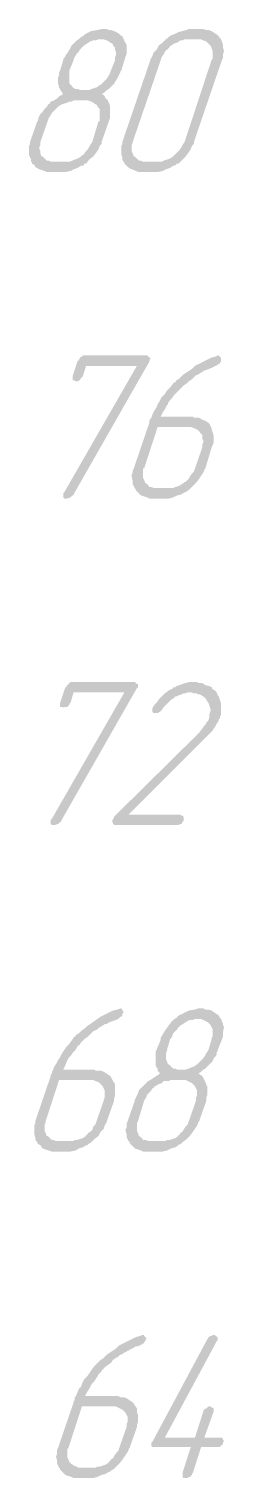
# Model space of a CAD drawing. Extents: x 260 to 1101, y 70 to 664.
# Drawn here: x 318.7 to 323.48, y 509.02 to 544.53 of the extents above; entities that cross this region are included whole.
import ezdxf

# ---------------------------------------------------------------- set-up
doc = ezdxf.new("R2010")
doc.units = 0
doc.header["$MEASUREMENT"] = 0
doc.layers.add('PDF _Сплошная заливка', color=7, linetype='CONTINUOUS')

msp = doc.modelspace()

# ---------------------------------------------------------------- hatches: boundary and pattern name
at = {"layer": 'PDF _Сплошная заливка', "transparency": 33554559}
h = msp.add_hatch(color=256, dxfattribs=at)
h.paths.add_polyline_path([(320.455, 544.278), (320.43, 544.278), (320.404, 544.278), (320.328, 544.253), (320.277, 544.253), (320.201, 544.227), (320.125, 544.177), (320.049, 544.126), (320.049, 544.126), (320.023, 544.101), (319.998, 544.075), (319.947, 544.024), (319.922, 543.974), (319.871, 543.923), (319.82, 543.846), (319.795, 543.77), (319.693, 543.516), (319.693, 543.516), (319.693, 543.491), (319.693, 543.44), (319.693, 543.389), (319.693, 543.339), (319.693, 543.288), (319.693, 543.212), (319.719, 543.161), (319.744, 543.161), (319.744, 543.135), (319.77, 543.11), (319.795, 543.085), (319.846, 543.059), (319.896, 543.059), (319.973, 543.034), (320.049, 543.034), (320.074, 543.034), (320.125, 543.034), (320.176, 543.034), (320.227, 543.059), (320.303, 543.085), (320.379, 543.11), (320.43, 543.161), (320.455, 543.161), (320.48, 543.186), (320.506, 543.212), (320.557, 543.262), (320.607, 543.313), (320.633, 543.364), (320.684, 543.44), (320.709, 543.516), (320.811, 543.77), (320.811, 543.796), (320.811, 543.821), (320.811, 543.846), (320.836, 543.897), (320.836, 543.948), (320.811, 544.024), (320.811, 544.075), (320.76, 544.126), (320.76, 544.126), (320.76, 544.151), (320.734, 544.177), (320.684, 544.202), (320.658, 544.227), (320.607, 544.253), (320.531, 544.278)], flags=0)
h.paths.add_polyline_path([(320.074, 542.78), (319.795, 542.78), (319.744, 542.754), (319.693, 542.754), (319.643, 542.729), (319.566, 542.704), (319.49, 542.678), (319.414, 542.627), (319.414, 542.627), (319.389, 542.602), (319.363, 542.577), (319.312, 542.526), (319.262, 542.475), (319.236, 542.424), (319.186, 542.348), (319.16, 542.272), (318.982, 541.764), (318.982, 541.764), (318.982, 541.738), (318.982, 541.687), (318.957, 541.637), (318.957, 541.586), (318.982, 541.535), (318.982, 541.484), (319.008, 541.408), (319.033, 541.408), (319.033, 541.408), (319.059, 541.383), (319.084, 541.357), (319.135, 541.307), (319.186, 541.307), (319.236, 541.281), (319.312, 541.281), (319.617, 541.281), (319.643, 541.281), (319.693, 541.281), (319.77, 541.307), (319.82, 541.332), (319.896, 541.357), (319.973, 541.408), (319.973, 541.408), (319.998, 541.434), (320.049, 541.459), (320.074, 541.51), (320.125, 541.561), (320.176, 541.637), (320.201, 541.687), (320.252, 541.764), (320.404, 542.272), (320.43, 542.272), (320.43, 542.297), (320.43, 542.348), (320.43, 542.399), (320.43, 542.45), (320.43, 542.5), (320.43, 542.577), (320.379, 542.627), (320.379, 542.627), (320.379, 542.653), (320.353, 542.678), (320.303, 542.704), (320.277, 542.729), (320.227, 542.754), (320.15, 542.78)], flags=0)
h.paths.add_polyline_path([(320.607, 544.532), (320.658, 544.507), (320.709, 544.507), (320.785, 544.481), (320.887, 544.431), (320.937, 544.38), (320.988, 544.355), (321.014, 544.304), (321.014, 544.304), (321.014, 544.278), (321.039, 544.278), (321.039, 544.227), (321.064, 544.202), (321.09, 544.151), (321.09, 544.101), (321.09, 544.075), (321.09, 543.923), (321.064, 543.846), (321.039, 543.77), (320.963, 543.516), (320.963, 543.516), (320.937, 543.491), (320.937, 543.466), (320.912, 543.415), (320.887, 543.364), (320.861, 543.313), (320.811, 543.237), (320.785, 543.186), (320.785, 543.186), (320.76, 543.161), (320.734, 543.135), (320.709, 543.11), (320.658, 543.059), (320.607, 543.034), (320.557, 542.983), (320.48, 542.932), (320.48, 542.932), (320.506, 542.932), (320.531, 542.907), (320.557, 542.881), (320.582, 542.831), (320.633, 542.78), (320.658, 542.729), (320.684, 542.653), (320.684, 542.653), (320.684, 542.627), (320.684, 542.602), (320.684, 542.551), (320.684, 542.475), (320.684, 542.424), (320.684, 542.348), (320.658, 542.272), (320.48, 541.764), (320.48, 541.764), (320.48, 541.764), (320.48, 541.738), (320.48, 541.713), (320.43, 541.662), (320.404, 541.586), (320.353, 541.51), (320.277, 541.408), (320.176, 541.332), (320.1, 541.23), (320.074, 541.23), (320.074, 541.23), (320.049, 541.23), (320.049, 541.205), (320.023, 541.18), (319.973, 541.18), (319.896, 541.129), (319.82, 541.103), (319.719, 541.052), (319.592, 541.027), (319.541, 541.027), (319.49, 541.027), (319.211, 541.027), (319.186, 541.027), (319.135, 541.027), (319.084, 541.052), (319.008, 541.078), (318.932, 541.103), (318.855, 541.154), (318.83, 541.205), (318.779, 541.23), (318.779, 541.23), (318.779, 541.256), (318.754, 541.281), (318.754, 541.332), (318.728, 541.383), (318.703, 541.459), (318.703, 541.561), (318.703, 541.611), (318.703, 541.662), (318.728, 541.713), (318.728, 541.764), (318.906, 542.272), (318.906, 542.272), (318.932, 542.297), (318.932, 542.348), (318.957, 542.399), (318.982, 542.45), (319.033, 542.5), (319.084, 542.577), (319.135, 542.627), (319.16, 542.653), (319.16, 542.678), (319.211, 542.704), (319.236, 542.754), (319.312, 542.78), (319.389, 542.831), (319.439, 542.881), (319.541, 542.932), (319.541, 542.932), (319.516, 542.957), (319.516, 542.983), (319.49, 543.008), (319.465, 543.059), (319.439, 543.085), (319.439, 543.135), (319.414, 543.186), (319.414, 543.186), (319.414, 543.212), (319.414, 543.237), (319.414, 543.288), (319.414, 543.339), (319.439, 543.389), (319.439, 543.466), (319.465, 543.516), (319.541, 543.77), (319.541, 543.796), (319.541, 543.796), (319.566, 543.821), (319.566, 543.821), (319.592, 543.872), (319.643, 543.948), (319.693, 544.024), (319.744, 544.126), (319.846, 544.227), (319.947, 544.304), (319.947, 544.304), (319.973, 544.329), (319.998, 544.355), (320.023, 544.355), (320.074, 544.405), (320.125, 544.431), (320.176, 544.456), (320.227, 544.481), (320.379, 544.507), (320.48, 544.532), (320.582, 544.532)], flags=0)
h = msp.add_hatch(color=256, dxfattribs=at)
h.paths.add_polyline_path([(322.842, 544.278), (322.563, 544.278), (322.512, 544.278), (322.461, 544.253), (322.41, 544.253), (322.334, 544.202), (322.258, 544.177), (322.182, 544.126), (322.182, 544.126), (322.156, 544.101), (322.131, 544.075), (322.08, 544.024), (322.029, 543.974), (322.004, 543.923), (321.953, 543.846), (321.928, 543.77), (321.242, 541.764), (321.242, 541.764), (321.242, 541.738), (321.217, 541.687), (321.217, 541.637), (321.217, 541.586), (321.217, 541.535), (321.242, 541.484), (321.268, 541.408), (321.268, 541.408), (321.293, 541.408), (321.318, 541.383), (321.344, 541.357), (321.395, 541.307), (321.445, 541.307), (321.496, 541.281), (321.572, 541.281), (321.852, 541.281), (321.902, 541.281), (321.953, 541.281), (322.004, 541.307), (322.08, 541.332), (322.156, 541.357), (322.232, 541.408), (322.232, 541.408), (322.258, 541.434), (322.283, 541.459), (322.334, 541.51), (322.385, 541.561), (322.436, 541.637), (322.461, 541.687), (322.512, 541.764), (323.172, 543.77), (323.197, 543.796), (323.197, 543.821), (323.197, 543.846), (323.197, 543.897), (323.197, 543.948), (323.197, 543.999), (323.172, 544.075), (323.147, 544.126), (323.147, 544.126), (323.121, 544.151), (323.096, 544.177), (323.07, 544.202), (323.045, 544.227), (322.969, 544.253), (322.918, 544.278)], flags=0)
h.paths.add_polyline_path([(322.969, 544.532), (323.045, 544.507), (323.096, 544.507), (323.172, 544.481), (323.248, 544.431), (323.324, 544.38), (323.35, 544.355), (323.375, 544.304), (323.4, 544.304), (323.4, 544.278), (323.426, 544.227), (323.451, 544.151), (323.451, 544.075), (323.477, 543.999), (323.451, 543.897), (323.451, 543.821), (323.426, 543.77), (322.74, 541.764), (322.74, 541.764), (322.74, 541.764), (322.74, 541.738), (322.74, 541.713), (322.69, 541.662), (322.664, 541.586), (322.613, 541.51), (322.537, 541.408), (322.461, 541.332), (322.359, 541.23), (322.334, 541.23), (322.334, 541.23), (322.309, 541.23), (322.309, 541.205), (322.258, 541.18), (322.232, 541.18), (322.156, 541.129), (322.08, 541.103), (321.979, 541.052), (321.852, 541.027), (321.801, 541.027), (321.75, 541.027), (321.471, 541.027), (321.445, 541.027), (321.395, 541.027), (321.318, 541.052), (321.268, 541.078), (321.191, 541.103), (321.115, 541.154), (321.064, 541.205), (321.039, 541.23), (321.039, 541.23), (321.039, 541.256), (321.014, 541.281), (320.988, 541.332), (320.988, 541.383), (320.963, 541.459), (320.963, 541.561), (320.963, 541.611), (320.963, 541.662), (320.988, 541.713), (320.988, 541.764), (321.674, 543.77), (321.674, 543.77), (321.674, 543.796), (321.674, 543.796), (321.699, 543.821), (321.725, 543.872), (321.75, 543.948), (321.826, 544.024), (321.877, 544.126), (321.979, 544.202), (322.08, 544.304), (322.08, 544.304), (322.08, 544.304), (322.106, 544.304), (322.106, 544.329), (322.156, 544.355), (322.182, 544.38), (322.258, 544.405), (322.359, 544.456), (322.461, 544.481), (322.563, 544.507), (322.613, 544.532)], flags=0)
for points in [[(321.598, 536.531), (321.623, 536.506), (321.648, 536.481), (321.648, 536.481), (321.674, 536.481), (321.674, 536.455), (321.648, 536.404), (321.648, 536.379), (319.795, 533.128), (319.795, 533.102), (319.77, 533.102), (319.744, 533.077), (319.719, 533.052), (319.643, 533.026), (319.617, 533.026), (319.617, 533.026), (319.566, 533.026), (319.541, 533.052), (319.541, 533.052), (319.541, 533.077), (319.541, 533.102), (319.541, 533.153), (319.566, 533.178), (321.344, 536.277), (320.1, 536.277), (320.023, 536.023), (320.023, 536.023), (319.998, 535.998), (319.973, 535.972), (319.947, 535.922), (319.947, 535.922), (319.922, 535.922), (319.896, 535.896), (319.846, 535.896), (319.846, 535.896), (319.846, 535.896), (319.82, 535.922), (319.77, 535.922), (319.77, 535.947), (319.77, 535.947), (319.77, 535.998), (319.77, 535.998), (319.77, 536.023), (319.896, 536.404), (319.896, 536.404), (319.922, 536.404), (319.922, 536.43), (319.947, 536.455), (319.947, 536.481), (319.998, 536.506), (320.023, 536.531), (320.074, 536.531), (321.572, 536.531)], [(321.293, 528.53), (321.318, 528.505), (321.344, 528.48), (321.369, 528.48), (321.369, 528.48), (321.369, 528.454), (321.369, 528.403), (321.344, 528.378), (319.49, 525.127), (319.49, 525.101), (319.465, 525.101), (319.439, 525.076), (319.414, 525.051), (319.338, 525.025), (319.312, 525.025), (319.312, 525.025), (319.262, 525.025), (319.236, 525.051), (319.236, 525.051), (319.236, 525.076), (319.236, 525.101), (319.236, 525.152), (319.262, 525.177), (321.039, 528.276), (319.795, 528.276), (319.719, 528.022), (319.719, 528.022), (319.693, 527.997), (319.693, 527.972), (319.643, 527.921), (319.643, 527.921), (319.617, 527.921), (319.592, 527.921), (319.541, 527.895), (319.541, 527.895), (319.541, 527.921), (319.516, 527.921), (319.465, 527.921), (319.465, 527.946), (319.465, 527.946), (319.465, 527.997), (319.465, 527.997), (319.465, 528.022), (319.592, 528.403), (319.592, 528.403), (319.617, 528.403), (319.617, 528.429), (319.643, 528.454), (319.668, 528.48), (319.693, 528.505), (319.719, 528.53), (319.77, 528.53), (321.268, 528.53)], [(322.791, 528.53), (322.816, 528.53), (322.842, 528.505), (322.943, 528.505), (323.02, 528.454), (323.121, 528.429), (323.172, 528.403), (323.197, 528.352), (323.248, 528.327), (323.299, 528.276), (323.299, 528.276), (323.299, 528.276), (323.299, 528.251), (323.324, 528.226), (323.324, 528.2), (323.35, 528.175), (323.375, 528.098), (323.4, 528.022), (323.4, 527.921), (323.4, 527.845), (323.4, 527.794), (323.4, 527.717), (323.375, 527.667), (323.375, 527.667), (323.375, 527.641), (323.35, 527.616), (323.35, 527.591), (323.324, 527.54), (323.299, 527.514), (323.248, 527.413), (323.248, 527.413), (323.248, 527.413), (323.223, 527.387), (323.197, 527.337), (323.172, 527.311), (323.121, 527.26), (323.07, 527.21), (323.02, 527.159), (321.141, 525.279), (322.41, 525.279), (322.436, 525.254), (322.461, 525.254), (322.486, 525.228), (322.486, 525.228), (322.486, 525.203), (322.486, 525.177), (322.486, 525.152), (322.486, 525.152), (322.486, 525.127), (322.461, 525.101), (322.436, 525.051), (322.41, 525.051), (322.41, 525.051), (322.359, 525.025), (322.334, 525.025), (320.836, 525.025), (320.811, 525.025), (320.785, 525.025), (320.76, 525.051), (320.76, 525.076), (320.76, 525.076), (320.734, 525.127), (320.76, 525.152), (320.76, 525.152), (320.76, 525.177), (320.785, 525.203), (320.785, 525.228), (322.867, 527.286), (322.943, 527.387), (323.02, 527.489), (323.02, 527.489), (323.02, 527.489), (323.045, 527.514), (323.045, 527.54), (323.096, 527.591), (323.121, 527.667), (323.121, 527.667), (323.121, 527.667), (323.121, 527.717), (323.121, 527.743), (323.147, 527.819), (323.147, 527.87), (323.121, 527.946), (323.096, 528.022), (323.07, 528.048), (323.045, 528.098), (323.045, 528.098), (323.045, 528.098), (323.02, 528.124), (323.02, 528.149), (322.994, 528.149), (322.969, 528.175), (322.893, 528.226), (322.867, 528.226), (322.867, 528.226), (322.842, 528.226), (322.816, 528.251), (322.791, 528.251), (322.74, 528.251), (322.664, 528.276), (322.613, 528.276), (322.588, 528.276), (322.537, 528.251), (322.486, 528.251), (322.436, 528.226), (322.359, 528.2), (322.309, 528.175), (322.283, 528.175), (322.258, 528.149), (322.232, 528.124), (322.182, 528.098), (322.131, 528.048), (322.08, 527.997), (322.004, 527.921), (321.953, 527.845), (321.953, 527.845), (321.928, 527.819), (321.902, 527.794), (321.877, 527.794), (321.877, 527.794), (321.877, 527.768), (321.852, 527.768), (321.801, 527.768), (321.801, 527.768), (321.775, 527.768), (321.75, 527.768), (321.725, 527.794), (321.725, 527.794), (321.725, 527.819), (321.725, 527.845), (321.725, 527.895), (321.75, 527.921), (321.75, 527.921), (321.75, 527.946), (321.775, 527.946), (321.775, 527.972), (321.826, 528.022), (321.877, 528.098), (321.953, 528.175), (322.029, 528.251), (322.131, 528.327), (322.232, 528.378), (322.232, 528.378), (322.232, 528.403), (322.258, 528.403), (322.283, 528.403), (322.309, 528.429), (322.385, 528.454), (322.461, 528.48), (322.537, 528.505), (322.639, 528.53), (322.74, 528.53), (322.766, 528.53)], [(323.248, 512.528), (323.274, 512.503), (323.299, 512.503), (323.299, 512.478), (323.324, 512.478), (323.324, 512.427), (323.324, 512.401), (323.299, 512.376), (322.029, 510.014), (322.766, 510.014), (322.969, 510.649), (322.969, 510.649), (322.969, 510.674), (322.994, 510.699), (323.02, 510.725), (323.045, 510.725), (323.045, 510.725), (323.07, 510.75), (323.096, 510.776), (323.121, 510.776), (323.147, 510.776), (323.147, 510.776), (323.172, 510.75), (323.197, 510.75), (323.223, 510.725), (323.223, 510.725), (323.223, 510.674), (323.223, 510.649), (322.994, 510.014), (323.4, 510.014), (323.4, 510.014), (323.426, 510.014), (323.451, 509.988), (323.451, 509.988), (323.451, 509.963), (323.477, 509.938), (323.451, 509.887), (323.451, 509.887), (323.451, 509.861), (323.426, 509.836), (323.4, 509.81), (323.4, 509.81), (323.375, 509.785), (323.324, 509.785), (323.299, 509.785), (322.918, 509.785), (322.715, 509.15), (322.69, 509.125), (322.69, 509.099), (322.664, 509.074), (322.639, 509.048), (322.613, 509.048), (322.613, 509.048), (322.588, 509.023), (322.537, 509.023), (322.537, 509.023), (322.512, 509.023), (322.486, 509.023), (322.461, 509.048), (322.461, 509.048), (322.461, 509.074), (322.461, 509.099), (322.461, 509.15), (322.664, 509.785), (321.775, 509.785), (321.75, 509.785), (321.725, 509.785), (321.699, 509.81), (321.699, 509.81), (321.699, 509.836), (321.699, 509.861), (321.699, 509.887), (321.725, 509.912), (323.07, 512.427), (323.07, 512.427), (323.096, 512.452), (323.096, 512.478), (323.147, 512.503), (323.223, 512.528), (323.223, 512.528)]]:
    msp.add_hatch(color=256, dxfattribs=at).paths.add_polyline_path(points)
h = msp.add_hatch(color=256, dxfattribs=at)
h.paths.add_polyline_path([(322.613, 534.779), (321.852, 534.779), (321.521, 533.763), (321.496, 533.763), (321.496, 533.737), (321.496, 533.687), (321.496, 533.661), (321.496, 533.585), (321.496, 533.534), (321.521, 533.483), (321.547, 533.407), (321.547, 533.407), (321.572, 533.407), (321.572, 533.382), (321.623, 533.356), (321.648, 533.306), (321.699, 533.306), (321.775, 533.28), (321.852, 533.28), (322.131, 533.28), (322.156, 533.28), (322.232, 533.28), (322.283, 533.306), (322.359, 533.331), (322.41, 533.356), (322.486, 533.407), (322.512, 533.432), (322.537, 533.432), (322.563, 533.458), (322.613, 533.509), (322.639, 533.56), (322.69, 533.636), (322.74, 533.687), (322.766, 533.763), (322.943, 534.271), (322.943, 534.271), (322.943, 534.296), (322.943, 534.347), (322.969, 534.398), (322.969, 534.448), (322.943, 534.499), (322.943, 534.576), (322.918, 534.626), (322.893, 534.626), (322.893, 534.652), (322.867, 534.677), (322.842, 534.702), (322.791, 534.728), (322.74, 534.753), (322.664, 534.779)], flags=0)
h.paths.add_polyline_path([(323.35, 536.531), (323.375, 536.506), (323.4, 536.481), (323.4, 536.481), (323.4, 536.455), (323.4, 536.43), (323.4, 536.379), (323.4, 536.379), (323.4, 536.379), (323.375, 536.353), (323.375, 536.328), (323.35, 536.328), (323.35, 536.328), (323.324, 536.303), (323.274, 536.277), (323.223, 536.252), (323.172, 536.227), (323.045, 536.176), (323.045, 536.176), (323.02, 536.176), (322.994, 536.15), (322.969, 536.15), (322.943, 536.125), (322.893, 536.1), (322.816, 536.049), (322.791, 536.049), (322.766, 536.023), (322.74, 535.998), (322.69, 535.947), (322.613, 535.896), (322.563, 535.846), (322.486, 535.795), (322.385, 535.693), (322.385, 535.693), (322.359, 535.668), (322.334, 535.642), (322.309, 535.617), (322.258, 535.566), (322.207, 535.49), (322.156, 535.439), (322.106, 535.363), (322.106, 535.363), (322.106, 535.337), (322.08, 535.312), (322.055, 535.261), (322.029, 535.211), (321.979, 535.134), (321.953, 535.083), (321.928, 535.033), (322.715, 535.033), (322.74, 535.007), (322.791, 535.007), (322.867, 535.007), (322.943, 534.957), (323.02, 534.931), (323.096, 534.88), (323.121, 534.855), (323.147, 534.804), (323.147, 534.804), (323.172, 534.753), (323.172, 534.728), (323.197, 534.652), (323.223, 534.576), (323.223, 534.474), (323.223, 534.398), (323.197, 534.322), (323.172, 534.271), (323.02, 533.763), (323.02, 533.763), (323.02, 533.763), (322.994, 533.737), (322.994, 533.712), (322.969, 533.661), (322.918, 533.585), (322.867, 533.509), (322.791, 533.407), (322.715, 533.331), (322.613, 533.229), (322.613, 533.229), (322.588, 533.229), (322.588, 533.204), (322.563, 533.204), (322.537, 533.178), (322.512, 533.178), (322.436, 533.128), (322.334, 533.102), (322.232, 533.052), (322.131, 533.026), (322.08, 533.026), (322.004, 533.026), (321.725, 533.026), (321.699, 533.026), (321.648, 533.026), (321.598, 533.052), (321.521, 533.077), (321.445, 533.102), (321.369, 533.178), (321.344, 533.204), (321.318, 533.229), (321.318, 533.229), (321.318, 533.255), (321.293, 533.28), (321.268, 533.331), (321.242, 533.382), (321.242, 533.458), (321.217, 533.56), (321.217, 533.61), (321.242, 533.661), (321.242, 533.712), (321.268, 533.763), (321.648, 534.88), (321.648, 534.88), (321.648, 534.906), (321.648, 534.931), (321.674, 534.982), (321.699, 535.007), (321.725, 535.083), (321.75, 535.134), (321.775, 535.185), (321.826, 535.261), (321.852, 535.337), (321.902, 535.414), (321.953, 535.515), (322.029, 535.592), (322.08, 535.668), (322.156, 535.744), (322.232, 535.846), (322.232, 535.846), (322.258, 535.871), (322.283, 535.871), (322.309, 535.922), (322.359, 535.947), (322.41, 535.998), (322.461, 536.049), (322.537, 536.1), (322.613, 536.15), (322.69, 536.201), (322.766, 536.277), (322.867, 536.328), (322.969, 536.379), (323.07, 536.43), (323.172, 536.481), (323.274, 536.506), (323.324, 536.531)], flags=0)
h = msp.add_hatch(color=256, dxfattribs=at)
h.paths.add_polyline_path([(320.201, 518.777), (319.439, 518.777), (319.109, 517.761), (319.109, 517.761), (319.109, 517.735), (319.084, 517.684), (319.084, 517.659), (319.084, 517.583), (319.084, 517.532), (319.109, 517.481), (319.135, 517.405), (319.135, 517.405), (319.16, 517.405), (319.186, 517.38), (319.211, 517.354), (319.262, 517.303), (319.312, 517.303), (319.363, 517.278), (319.439, 517.278), (319.719, 517.278), (319.77, 517.278), (319.82, 517.303), (319.871, 517.303), (319.947, 517.329), (320.023, 517.354), (320.1, 517.405), (320.1, 517.431), (320.125, 517.431), (320.15, 517.481), (320.201, 517.507), (320.252, 517.557), (320.277, 517.634), (320.328, 517.684), (320.353, 517.761), (320.531, 518.269), (320.531, 518.269), (320.531, 518.294), (320.557, 518.345), (320.557, 518.396), (320.557, 518.447), (320.557, 518.523), (320.531, 518.573), (320.506, 518.624), (320.506, 518.624), (320.48, 518.65), (320.455, 518.675), (320.43, 518.701), (320.404, 518.726), (320.328, 518.751), (320.277, 518.777)], flags=0)
h.paths.add_polyline_path([(320.963, 520.529), (320.988, 520.504), (320.988, 520.478), (321.014, 520.478), (321.014, 520.453), (321.014, 520.428), (320.988, 520.402), (320.988, 520.377), (320.988, 520.377), (320.988, 520.352), (320.963, 520.326), (320.963, 520.326), (320.937, 520.326), (320.912, 520.301), (320.887, 520.275), (320.836, 520.25), (320.76, 520.224), (320.633, 520.174), (320.633, 520.174), (320.633, 520.174), (320.607, 520.148), (320.557, 520.148), (320.531, 520.123), (320.48, 520.097), (320.404, 520.047), (320.404, 520.047), (320.379, 520.021), (320.328, 519.996), (320.277, 519.971), (320.227, 519.92), (320.15, 519.843), (320.074, 519.793), (319.998, 519.717), (319.973, 519.691), (319.973, 519.691), (319.947, 519.64), (319.896, 519.615), (319.871, 519.564), (319.82, 519.488), (319.77, 519.437), (319.719, 519.361), (319.719, 519.361), (319.693, 519.336), (319.668, 519.31), (319.643, 519.259), (319.617, 519.208), (319.592, 519.132), (319.566, 519.082), (319.541, 519.031), (320.303, 519.031), (320.328, 519.005), (320.379, 519.005), (320.455, 519.005), (320.531, 518.98), (320.607, 518.929), (320.684, 518.878), (320.709, 518.853), (320.734, 518.802), (320.734, 518.802), (320.76, 518.751), (320.785, 518.726), (320.811, 518.65), (320.811, 518.573), (320.811, 518.497), (320.811, 518.396), (320.785, 518.319), (320.785, 518.269), (320.607, 517.761), (320.607, 517.761), (320.607, 517.761), (320.607, 517.735), (320.582, 517.71), (320.557, 517.659), (320.531, 517.583), (320.455, 517.507), (320.404, 517.405), (320.303, 517.329), (320.201, 517.227), (320.201, 517.227), (320.201, 517.227), (320.176, 517.227), (320.15, 517.202), (320.125, 517.177), (320.1, 517.177), (320.023, 517.126), (319.922, 517.1), (319.846, 517.049), (319.719, 517.024), (319.668, 517.024), (319.617, 517.024), (319.338, 517.024), (319.312, 517.024), (319.262, 517.024), (319.186, 517.049), (319.109, 517.075), (319.033, 517.1), (318.982, 517.177), (318.932, 517.202), (318.906, 517.227), (318.906, 517.253), (318.906, 517.253), (318.881, 517.278), (318.855, 517.329), (318.855, 517.38), (318.83, 517.456), (318.83, 517.557), (318.83, 517.608), (318.83, 517.659), (318.855, 517.71), (318.855, 517.761), (319.236, 518.878), (319.236, 518.878), (319.236, 518.904), (319.262, 518.929), (319.262, 518.98), (319.287, 519.005), (319.312, 519.082), (319.338, 519.132), (319.389, 519.208), (319.414, 519.259), (319.465, 519.336), (319.516, 519.437), (319.566, 519.513), (319.617, 519.589), (319.693, 519.666), (319.744, 519.742), (319.82, 519.843), (319.846, 519.843), (319.846, 519.869), (319.871, 519.894), (319.922, 519.92), (319.947, 519.945), (319.998, 519.996), (320.074, 520.047), (320.125, 520.097), (320.201, 520.148), (320.277, 520.199), (320.379, 520.275), (320.455, 520.326), (320.557, 520.377), (320.658, 520.428), (320.76, 520.478), (320.861, 520.504), (320.937, 520.529), (320.937, 520.529)], flags=0)
h = msp.add_hatch(color=256, dxfattribs=at)
h.paths.add_polyline_path([(322.842, 520.275), (322.816, 520.275), (322.766, 520.275), (322.715, 520.25), (322.639, 520.25), (322.588, 520.224), (322.512, 520.174), (322.436, 520.123), (322.41, 520.123), (322.41, 520.097), (322.359, 520.072), (322.334, 520.021), (322.283, 519.971), (322.232, 519.92), (322.207, 519.843), (322.156, 519.767), (322.08, 519.513), (322.08, 519.513), (322.08, 519.488), (322.055, 519.437), (322.055, 519.386), (322.055, 519.336), (322.055, 519.285), (322.08, 519.234), (322.106, 519.158), (322.106, 519.158), (322.131, 519.158), (322.156, 519.132), (322.182, 519.107), (322.232, 519.056), (322.283, 519.056), (322.334, 519.031), (322.41, 519.031), (322.436, 519.031), (322.486, 519.031), (322.537, 519.031), (322.613, 519.056), (322.664, 519.082), (322.74, 519.107), (322.816, 519.158), (322.816, 519.158), (322.842, 519.183), (322.867, 519.208), (322.918, 519.259), (322.969, 519.31), (323.02, 519.386), (323.045, 519.437), (323.096, 519.513), (323.172, 519.767), (323.172, 519.793), (323.172, 519.818), (323.197, 519.843), (323.197, 519.894), (323.197, 519.945), (323.197, 520.021), (323.172, 520.072), (323.147, 520.123), (323.147, 520.123), (323.121, 520.148), (323.096, 520.174), (323.07, 520.199), (323.02, 520.224), (322.969, 520.25), (322.918, 520.275)], flags=0)
h.paths.add_polyline_path([(322.461, 518.777), (322.156, 518.777), (322.131, 518.751), (322.08, 518.751), (322.004, 518.751), (321.953, 518.701), (321.877, 518.675), (321.801, 518.624), (321.775, 518.624), (321.775, 518.599), (321.725, 518.573), (321.699, 518.523), (321.648, 518.472), (321.598, 518.421), (321.572, 518.345), (321.521, 518.269), (321.369, 517.761), (321.369, 517.761), (321.344, 517.735), (321.344, 517.684), (321.344, 517.659), (321.344, 517.583), (321.344, 517.532), (321.369, 517.481), (321.395, 517.405), (321.395, 517.405), (321.42, 517.405), (321.42, 517.38), (321.471, 517.354), (321.496, 517.303), (321.572, 517.303), (321.623, 517.278), (321.699, 517.278), (321.979, 517.278), (322.029, 517.278), (322.08, 517.303), (322.131, 517.303), (322.207, 517.329), (322.283, 517.354), (322.359, 517.405), (322.359, 517.431), (322.385, 517.431), (322.41, 517.481), (322.461, 517.507), (322.486, 517.557), (322.537, 517.634), (322.588, 517.684), (322.613, 517.761), (322.791, 518.269), (322.791, 518.269), (322.791, 518.294), (322.791, 518.345), (322.816, 518.396), (322.816, 518.447), (322.816, 518.523), (322.791, 518.573), (322.766, 518.624), (322.766, 518.624), (322.74, 518.65), (322.715, 518.675), (322.69, 518.701), (322.639, 518.726), (322.588, 518.751), (322.537, 518.777)], flags=0)
h.paths.add_polyline_path([(322.969, 520.529), (323.02, 520.504), (323.096, 520.504), (323.172, 520.478), (323.248, 520.428), (323.324, 520.377), (323.35, 520.352), (323.375, 520.301), (323.375, 520.301), (323.4, 520.275), (323.4, 520.275), (323.426, 520.224), (323.426, 520.199), (323.451, 520.174), (323.451, 520.123), (323.477, 520.072), (323.451, 519.945), (323.451, 519.843), (323.426, 519.767), (323.324, 519.513), (323.324, 519.513), (323.324, 519.488), (323.299, 519.462), (323.299, 519.412), (323.274, 519.361), (323.223, 519.31), (323.197, 519.234), (323.147, 519.183), (323.147, 519.183), (323.121, 519.158), (323.096, 519.132), (323.07, 519.107), (323.02, 519.056), (322.969, 519.031), (322.918, 518.98), (322.842, 518.929), (322.867, 518.929), (322.867, 518.929), (322.893, 518.904), (322.943, 518.878), (322.969, 518.827), (322.994, 518.777), (323.02, 518.726), (323.045, 518.675), (323.045, 518.65), (323.07, 518.624), (323.07, 518.599), (323.07, 518.548), (323.07, 518.497), (323.07, 518.421), (323.045, 518.345), (323.045, 518.269), (322.867, 517.761), (322.867, 517.761), (322.867, 517.761), (322.842, 517.735), (322.842, 517.71), (322.816, 517.659), (322.766, 517.583), (322.715, 517.507), (322.639, 517.405), (322.563, 517.329), (322.461, 517.253), (322.461, 517.253), (322.436, 517.227), (322.436, 517.227), (322.41, 517.202), (322.385, 517.202), (322.359, 517.177), (322.283, 517.126), (322.182, 517.1), (322.08, 517.049), (321.979, 517.024), (321.928, 517.024), (321.852, 517.024), (321.572, 517.024), (321.572, 517.024), (321.496, 517.024), (321.445, 517.049), (321.369, 517.075), (321.293, 517.1), (321.217, 517.177), (321.191, 517.202), (321.166, 517.227), (321.166, 517.253), (321.166, 517.253), (321.141, 517.278), (321.115, 517.329), (321.09, 517.38), (321.09, 517.456), (321.064, 517.557), (321.09, 517.608), (321.09, 517.659), (321.09, 517.71), (321.115, 517.761), (321.293, 518.269), (321.293, 518.269), (321.293, 518.294), (321.318, 518.345), (321.344, 518.396), (321.369, 518.447), (321.395, 518.523), (321.445, 518.573), (321.521, 518.65), (321.521, 518.65), (321.547, 518.675), (321.572, 518.701), (321.623, 518.751), (321.674, 518.777), (321.75, 518.827), (321.826, 518.878), (321.902, 518.929), (321.902, 518.954), (321.902, 518.954), (321.877, 518.98), (321.852, 519.005), (321.852, 519.056), (321.826, 519.082), (321.801, 519.132), (321.801, 519.183), (321.801, 519.208), (321.801, 519.208), (321.801, 519.234), (321.801, 519.285), (321.801, 519.336), (321.801, 519.386), (321.801, 519.462), (321.826, 519.513), (321.928, 519.767), (321.928, 519.793), (321.928, 519.793), (321.928, 519.818), (321.928, 519.818), (321.979, 519.894), (322.004, 519.945), (322.055, 520.021), (322.131, 520.123), (322.207, 520.224), (322.309, 520.301), (322.334, 520.301), (322.334, 520.326), (322.359, 520.352), (322.41, 520.377), (322.461, 520.402), (322.512, 520.428), (322.563, 520.453), (322.613, 520.478), (322.766, 520.504), (322.842, 520.529), (322.943, 520.529)], flags=0)
h = msp.add_hatch(color=256, dxfattribs=at)
h.paths.add_polyline_path([(320.76, 510.776), (319.998, 510.776), (319.668, 509.76), (319.668, 509.76), (319.643, 509.734), (319.643, 509.683), (319.643, 509.658), (319.643, 509.582), (319.643, 509.531), (319.668, 509.48), (319.693, 509.404), (319.693, 509.404), (319.719, 509.404), (319.719, 509.379), (319.77, 509.353), (319.795, 509.328), (319.871, 509.303), (319.922, 509.277), (319.998, 509.277), (320.277, 509.277), (320.328, 509.277), (320.379, 509.303), (320.43, 509.303), (320.506, 509.328), (320.582, 509.353), (320.658, 509.404), (320.658, 509.429), (320.684, 509.429), (320.709, 509.48), (320.76, 509.506), (320.785, 509.557), (320.836, 509.633), (320.887, 509.683), (320.912, 509.76), (321.09, 510.268), (321.09, 510.293), (321.09, 510.318), (321.09, 510.344), (321.115, 510.395), (321.115, 510.445), (321.115, 510.522), (321.09, 510.573), (321.064, 510.623), (321.064, 510.623), (321.039, 510.649), (321.014, 510.674), (320.988, 510.699), (320.937, 510.725), (320.887, 510.75), (320.836, 510.776)], flags=0)
h.paths.add_polyline_path([(321.521, 512.528), (321.521, 512.503), (321.547, 512.478), (321.547, 512.478), (321.572, 512.452), (321.572, 512.427), (321.547, 512.401), (321.547, 512.376), (321.547, 512.376), (321.521, 512.351), (321.521, 512.325), (321.521, 512.325), (321.496, 512.325), (321.471, 512.3), (321.42, 512.274), (321.369, 512.249), (321.318, 512.249), (321.191, 512.173), (321.191, 512.173), (321.166, 512.173), (321.141, 512.147), (321.115, 512.147), (321.09, 512.122), (321.039, 512.097), (320.963, 512.046), (320.937, 512.046), (320.912, 512.02), (320.887, 511.995), (320.836, 511.969), (320.76, 511.919), (320.709, 511.843), (320.633, 511.792), (320.531, 511.715), (320.531, 511.69), (320.506, 511.69), (320.48, 511.639), (320.455, 511.614), (320.404, 511.563), (320.379, 511.512), (320.328, 511.436), (320.277, 511.36), (320.252, 511.36), (320.252, 511.334), (320.227, 511.309), (320.201, 511.258), (320.176, 511.208), (320.125, 511.131), (320.1, 511.08), (320.074, 511.03), (320.861, 511.03), (320.887, 511.03), (320.937, 511.004), (321.014, 511.004), (321.09, 510.979), (321.166, 510.928), (321.242, 510.877), (321.268, 510.852), (321.293, 510.801), (321.293, 510.801), (321.318, 510.776), (321.344, 510.725), (321.344, 510.649), (321.369, 510.573), (321.369, 510.496), (321.369, 510.395), (321.344, 510.318), (321.344, 510.268), (321.166, 509.76), (321.166, 509.76), (321.166, 509.76), (321.141, 509.734), (321.141, 509.709), (321.115, 509.658), (321.064, 509.582), (321.014, 509.506), (320.937, 509.404), (320.861, 509.328), (320.76, 509.226), (320.76, 509.226), (320.734, 509.226), (320.734, 509.226), (320.709, 509.201), (320.684, 509.175), (320.658, 509.175), (320.582, 509.125), (320.48, 509.099), (320.379, 509.048), (320.277, 509.023), (320.227, 509.023), (320.15, 509.023), (319.871, 509.023), (319.871, 509.023), (319.795, 509.023), (319.744, 509.048), (319.668, 509.074), (319.592, 509.099), (319.516, 509.175), (319.49, 509.201), (319.465, 509.226), (319.465, 509.252), (319.465, 509.252), (319.439, 509.277), (319.414, 509.328), (319.389, 509.379), (319.389, 509.455), (319.363, 509.557), (319.389, 509.607), (319.389, 509.658), (319.389, 509.709), (319.414, 509.76), (319.795, 510.877), (319.795, 510.877), (319.795, 510.903), (319.82, 510.928), (319.82, 510.979), (319.846, 511.03), (319.871, 511.08), (319.896, 511.131), (319.922, 511.208), (319.973, 511.258), (319.998, 511.334), (320.049, 511.436), (320.125, 511.512), (320.176, 511.588), (320.227, 511.665), (320.303, 511.766), (320.379, 511.843), (320.379, 511.843), (320.404, 511.868), (320.43, 511.893), (320.455, 511.919), (320.506, 511.944), (320.557, 511.995), (320.607, 512.046), (320.684, 512.097), (320.76, 512.147), (320.836, 512.198), (320.912, 512.274), (321.014, 512.325), (321.115, 512.376), (321.217, 512.427), (321.318, 512.478), (321.42, 512.503), (321.471, 512.528), (321.496, 512.528)], flags=0)

doc.saveas('drawing.dxf')
